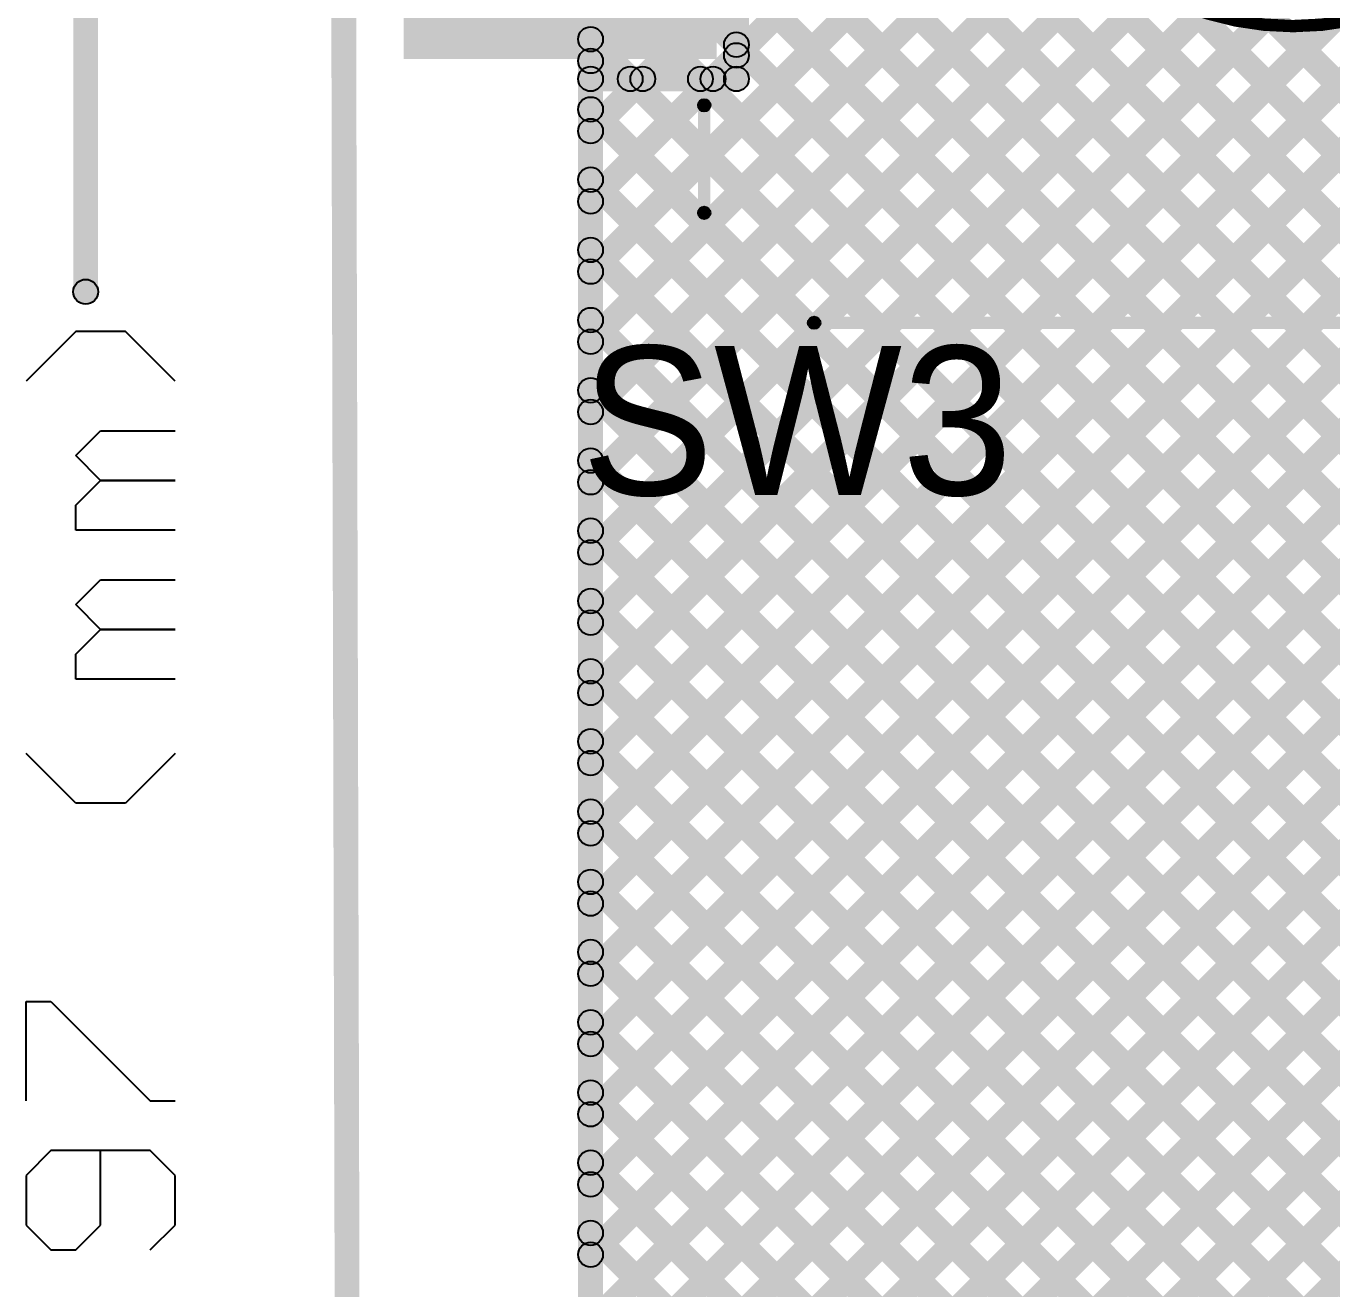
# Model space of a CAD drawing. Header units: millimetres. Extents: x -0.22 to 4.11, y -0.25 to 2.01.
# Drawn here: x -0.217 to 0.309, y 0.747 to 1.256 of the extents above; entities that cross this region are included whole.
import ezdxf

# ---------------------------------------------------------------- set-up
doc = ezdxf.new("R2010")
doc.units = ezdxf.units.MM
doc.header["$MEASUREMENT"] = 0
for name, color, linetype in [('BottomLayer', 5, 'Continuous'), ('Mechanical1', 6, 'Continuous'), ('Mechanical2', 216, 'Continuous'), ('TopLayer', 1, 'Continuous'), ('TopOverlay', 2, 'Continuous'), ('TopPaste', 8, 'Continuous'), ('TopSolder', 216, 'Continuous')]:
    doc.layers.add(name, color=color, linetype=linetype)

# ---------------------------------------------------------------- blocks, each defined once
blk = doc.blocks.new('TS_1103S_C_C_2')
at = {"layer": 'TopLayer'}
blk.add_hatch(color=1, dxfattribs=at).paths.add_polyline_path([(0.23622, 0.12795), (0.35433, 0.12795), (0.35433, 0.0689), (0.23622, 0.0689)])
at = {"layer": 'TopOverlay'}
for points in [[(0.19291, 0.24069), (0.19291, 0.23569), (-0.19291, 0.23569), (-0.19291, 0.24069)], [(0.23897, 0.19567), (0.23544, 0.19213), (0.19115, 0.23642), (0.19468, 0.23996)], [(0.2347, 0.1939), (0.2397, 0.1939), (0.2397, 0.15059), (0.2347, 0.15059)]]:
    blk.add_hatch(color=2, dxfattribs=at).paths.add_polyline_path(points)
h = blk.add_hatch(color=2, dxfattribs=at)
edge = h.paths.add_edge_path()
edge.add_arc((0.19291, 0.23819), 0.0025, 0, 360)
h = blk.add_hatch(color=2, dxfattribs=at)
edge = h.paths.add_edge_path()
edge.add_arc((0.19291, 0.23819), 0.0025, 0, 360)
h = blk.add_hatch(color=2, dxfattribs=at)
edge = h.paths.add_edge_path()
edge.add_arc((0.2372, 0.1939), 0.0025, 0, 360)
h = blk.add_hatch(color=2, dxfattribs=at)
edge = h.paths.add_edge_path()
edge.add_arc((0.2372, 0.1939), 0.0025, 0, 360)
h = blk.add_hatch(color=2, dxfattribs=at)
edge = h.paths.add_edge_path()
edge.add_arc((0.2372, 0.15059), 0.0025, 0, 360)
at = {"layer": 'TopPaste'}
blk.add_hatch(color=8, dxfattribs=at).paths.add_polyline_path([(0.23622, 0.12795), (0.35433, 0.12795), (0.35433, 0.0689), (0.23622, 0.0689)])
at = {"layer": 'TopSolder'}
blk.add_hatch(color=216, dxfattribs=at).paths.add_polyline_path([(0.23222, 0.13195), (0.35833, 0.13195), (0.35833, 0.0649), (0.23222, 0.0649)])
at = {"layer": 'TopOverlay', "const_width": 0.005}
blk.add_lwpolyline([(0.1187, 0, 1), (-0.1187, 0, 1)], format="xyb", close=True, dxfattribs=at)
at = {"layer": 'TopOverlay'}
for centre in [(0.19291, 0.23819), (0.19291, 0.23819), (0.2372, 0.1939), (0.2372, 0.1939), (0.2372, 0.15059)]:
    blk.add_circle(centre, 0.0025, dxfattribs=at)

msp = doc.modelspace()

# ---------------------------------------------------------------- hatches: boundary and pattern name
at = {"layer": 'BottomLayer'}
for points in [[(0.01407, 1.23845), (0.007, 1.24552), (0.51024, 1.74876), (0.51731, 1.74169)], [(0.01407, 1.23845), (0.007, 1.24552), (0.51024, 1.74876), (0.51731, 1.74169)], [(0.01407, 1.21017), (0.007, 1.21724), (0.53851, 1.74875), (0.54558, 1.74168)], [(0.01407, 1.21017), (0.007, 1.21724), (0.53851, 1.74875), (0.54558, 1.74168)], [(0.01407, 1.18188), (0.007, 1.18895), (0.56678, 1.74873), (0.57385, 1.74166)], [(0.01407, 1.18188), (0.007, 1.18895), (0.56678, 1.74873), (0.57385, 1.74166)], [(0.01407, 1.1536), (0.007, 1.16067), (0.59505, 1.74872), (0.60212, 1.74165)], [(0.01407, 1.1536), (0.007, 1.16067), (0.59505, 1.74872), (0.60212, 1.74165)], [(0.01407, 1.12531), (0.007, 1.13239), (0.62332, 1.7487), (0.63039, 1.74163)], [(0.01407, 1.12531), (0.007, 1.13239), (0.62332, 1.7487), (0.63039, 1.74163)], [(0.01407, 1.09703), (0.007, 1.1041), (0.65159, 1.74869), (0.65866, 1.74162)], [(0.01407, 1.09703), (0.007, 1.1041), (0.65159, 1.74869), (0.65866, 1.74162)], [(0.01407, 1.06875), (0.007, 1.07582), (0.67986, 1.74868), (0.68693, 1.7416)], [(0.01407, 1.06875), (0.007, 1.07582), (0.67986, 1.74868), (0.68693, 1.7416)], [(0.01407, 1.04046), (0.007, 1.04753), (0.70812, 1.74866), (0.7152, 1.74159)], [(0.01407, 1.04046), (0.007, 1.04753), (0.70812, 1.74866), (0.7152, 1.74159)], [(0.01407, 1.01218), (0.007, 1.01925), (0.73639, 1.74865), (0.74347, 1.74157)], [(0.01407, 1.01218), (0.007, 1.01925), (0.73639, 1.74865), (0.74347, 1.74157)], [(0.01407, 0.98389), (0.007, 0.99096), (0.76466, 1.74863), (0.77174, 1.74156)], [(0.01407, 0.98389), (0.007, 0.99096), (0.76466, 1.74863), (0.77174, 1.74156)], [(0.01553, 0.08636), (0.00553, 0.08636), (0.00553, 1.67653), (0.01553, 1.67653)], [(0.01553, 0.08636), (0.00553, 0.08636), (0.00553, 1.67653), (0.01553, 1.67653)], [(0.007, 1.53004), (0.01407, 1.53711), (0.51197, 1.0392), (0.5049, 1.03213)], [(0.007, 1.53004), (0.01407, 1.53711), (0.51197, 1.0392), (0.5049, 1.03213)], [(0.007, 1.50175), (0.01407, 1.50882), (0.51197, 1.01092), (0.5049, 1.00385)], [(0.007, 1.50175), (0.01407, 1.50882), (0.51197, 1.01092), (0.5049, 1.00385)], [(0.007, 1.47347), (0.01407, 1.48054), (0.51197, 0.98263), (0.5049, 0.97556)], [(0.007, 1.47347), (0.01407, 1.48054), (0.51197, 0.98263), (0.5049, 0.97556)], [(0.01407, 0.95561), (0.007, 0.96268), (0.505, 1.46068), (0.51207, 1.45361)], [(0.01407, 0.95561), (0.007, 0.96268), (0.505, 1.46068), (0.51207, 1.45361)], [(0.007, 1.44518), (0.01407, 1.45225), (0.51197, 0.95435), (0.5049, 0.94728)], [(0.007, 1.44518), (0.01407, 1.45225), (0.51197, 0.95435), (0.5049, 0.94728)], [(0.01407, 0.92732), (0.007, 0.9344), (0.505, 1.4324), (0.51207, 1.42532)], [(0.01407, 0.92732), (0.007, 0.9344), (0.505, 1.4324), (0.51207, 1.42532)], [(0.007, 1.4169), (0.01407, 1.42397), (0.51197, 0.92606), (0.5049, 0.91899)], [(0.007, 1.4169), (0.01407, 1.42397), (0.51197, 0.92606), (0.5049, 0.91899)], [(0.01407, 0.89904), (0.007, 0.90611), (0.5049, 1.40402), (0.51197, 1.39695)], [(0.01407, 0.89904), (0.007, 0.90611), (0.5049, 1.40402), (0.51197, 1.39695)], [(0.007, 1.38861), (0.01407, 1.39569), (0.51197, 0.89778), (0.5049, 0.89071)], [(0.007, 1.38861), (0.01407, 1.39569), (0.51197, 0.89778), (0.5049, 0.89071)], [(0.01407, 0.87076), (0.007, 0.87783), (0.5049, 1.37573), (0.51197, 1.36866)], [(0.01407, 0.87076), (0.007, 0.87783), (0.5049, 1.37573), (0.51197, 1.36866)], [(0.007, 1.36033), (0.01407, 1.3674), (0.51197, 0.8695), (0.5049, 0.86243)], [(0.007, 1.36033), (0.01407, 1.3674), (0.51197, 0.8695), (0.5049, 0.86243)], [(0.01407, 0.84247), (0.007, 0.84954), (0.5049, 1.34745), (0.51197, 1.34038)], [(0.01407, 0.84247), (0.007, 0.84954), (0.5049, 1.34745), (0.51197, 1.34038)], [(0.007, 1.33205), (0.01407, 1.33912), (0.51197, 0.84121), (0.5049, 0.83414)], [(0.007, 1.33205), (0.01407, 1.33912), (0.51197, 0.84121), (0.5049, 0.83414)], [(0.01407, 0.81419), (0.007, 0.82126), (0.5049, 1.31916), (0.51197, 1.31209)], [(0.01407, 0.81419), (0.007, 0.82126), (0.5049, 1.31916), (0.51197, 1.31209)], [(0.007, 1.30376), (0.01407, 1.31083), (0.51197, 0.81293), (0.5049, 0.80586)], [(0.007, 1.30376), (0.01407, 1.31083), (0.51197, 0.81293), (0.5049, 0.80586)], [(0.01407, 0.7859), (0.007, 0.79297), (0.5049, 1.29088), (0.51197, 1.28381)], [(0.01407, 0.7859), (0.007, 0.79297), (0.5049, 1.29088), (0.51197, 1.28381)], [(0.007, 1.27548), (0.01407, 1.28255), (0.51197, 0.78464), (0.5049, 0.77757)], [(0.007, 1.27548), (0.01407, 1.28255), (0.51197, 0.78464), (0.5049, 0.77757)], [(0.01407, 0.75762), (0.007, 0.76469), (0.5049, 1.2626), (0.51197, 1.25552)], [(0.01407, 0.75762), (0.007, 0.76469), (0.5049, 1.2626), (0.51197, 1.25552)], [(0.007, 1.24719), (0.01407, 1.25426), (0.51197, 0.75636), (0.5049, 0.74929)], [(0.007, 1.24719), (0.01407, 1.25426), (0.51197, 0.75636), (0.5049, 0.74929)], [(0.01407, 0.72933), (0.007, 0.73641), (0.5049, 1.23431), (0.51197, 1.22724)], [(0.01407, 0.72933), (0.007, 0.73641), (0.5049, 1.23431), (0.51197, 1.22724)], [(0.007, 1.21891), (0.01407, 1.22598), (0.51197, 0.72807), (0.5049, 0.721)], [(0.007, 1.21891), (0.01407, 1.22598), (0.51197, 0.72807), (0.5049, 0.721)], [(0.01407, 0.70105), (0.007, 0.70812), (0.5049, 1.20603), (0.51197, 1.19896)], [(0.01407, 0.70105), (0.007, 0.70812), (0.5049, 1.20603), (0.51197, 1.19896)], [(0.007, 1.19062), (0.01407, 1.1977), (0.51197, 0.69979), (0.5049, 0.69272)], [(0.007, 1.19062), (0.01407, 1.1977), (0.51197, 0.69979), (0.5049, 0.69272)], [(0.01407, 0.67277), (0.007, 0.67984), (0.5049, 1.17774), (0.51197, 1.17067)], [(0.01407, 0.67277), (0.007, 0.67984), (0.5049, 1.17774), (0.51197, 1.17067)], [(0.007, 1.16234), (0.01407, 1.16941), (0.51197, 0.67151), (0.5049, 0.66444)], [(0.007, 1.16234), (0.01407, 1.16941), (0.51197, 0.67151), (0.5049, 0.66444)], [(0.01407, 0.64448), (0.007, 0.65155), (0.5049, 1.14946), (0.51197, 1.14239)], [(0.01407, 0.64448), (0.007, 0.65155), (0.5049, 1.14946), (0.51197, 1.14239)], [(0.007, 1.13406), (0.01407, 1.14113), (0.51197, 0.64322), (0.5049, 0.63615)], [(0.007, 1.13406), (0.01407, 1.14113), (0.51197, 0.64322), (0.5049, 0.63615)], [(0.01407, 0.6162), (0.007, 0.62327), (0.5049, 1.12117), (0.51197, 1.1141)], [(0.01407, 0.6162), (0.007, 0.62327), (0.5049, 1.12117), (0.51197, 1.1141)], [(0.007, 1.10577), (0.01407, 1.11284), (0.51197, 0.61494), (0.5049, 0.60787)], [(0.007, 1.10577), (0.01407, 1.11284), (0.51197, 0.61494), (0.5049, 0.60787)], [(0.01407, 0.58791), (0.007, 0.59498), (0.5049, 1.09289), (0.51197, 1.08582)], [(0.01407, 0.58791), (0.007, 0.59498), (0.5049, 1.09289), (0.51197, 1.08582)], [(0.007, 1.07749), (0.01407, 1.08456), (0.51197, 0.58665), (0.5049, 0.57958)], [(0.007, 1.07749), (0.01407, 1.08456), (0.51197, 0.58665), (0.5049, 0.57958)], [(0.01407, 0.55963), (0.007, 0.5667), (0.5049, 1.06461), (0.51197, 1.05753)], [(0.01407, 0.55963), (0.007, 0.5667), (0.5049, 1.06461), (0.51197, 1.05753)], [(0.007, 1.0492), (0.01407, 1.05627), (0.51197, 0.55837), (0.5049, 0.5513)], [(0.007, 1.0492), (0.01407, 1.05627), (0.51197, 0.55837), (0.5049, 0.5513)], [(0.01407, 0.53134), (0.007, 0.53842), (0.5049, 1.03632), (0.51197, 1.02925)], [(0.01407, 0.53134), (0.007, 0.53842), (0.5049, 1.03632), (0.51197, 1.02925)], [(0.007, 1.02092), (0.01407, 1.02799), (0.51197, 0.53008), (0.5049, 0.52301)], [(0.007, 1.02092), (0.01407, 1.02799), (0.51197, 0.53008), (0.5049, 0.52301)], [(0.01407, 0.50306), (0.007, 0.51013), (0.5049, 1.00804), (0.51197, 1.00097)], [(0.01407, 0.50306), (0.007, 0.51013), (0.5049, 1.00804), (0.51197, 1.00097)], [(0.007, 0.99263), (0.01407, 0.99971), (0.51197, 0.5018), (0.5049, 0.49473)], [(0.007, 0.99263), (0.01407, 0.99971), (0.51197, 0.5018), (0.5049, 0.49473)], [(0.01407, 0.47478), (0.007, 0.48185), (0.5049, 0.97975), (0.51197, 0.97268)], [(0.01407, 0.47478), (0.007, 0.48185), (0.5049, 0.97975), (0.51197, 0.97268)], [(0.007, 0.96435), (0.01407, 0.97142), (0.51197, 0.47352), (0.5049, 0.46644)], [(0.007, 0.96435), (0.01407, 0.97142), (0.51197, 0.47352), (0.5049, 0.46644)], [(0.01407, 0.44649), (0.007, 0.45356), (0.5049, 0.95147), (0.51197, 0.9444)], [(0.01407, 0.44649), (0.007, 0.45356), (0.5049, 0.95147), (0.51197, 0.9444)], [(0.007, 0.93607), (0.01407, 0.94314), (0.93968, 0.01753), (0.93261, 0.01046)], [(0.007, 0.93607), (0.01407, 0.94314), (0.93968, 0.01753), (0.93261, 0.01046)], [(0.007, 0.90778), (0.01407, 0.91485), (0.91139, 0.01753), (0.90432, 0.01046)], [(0.007, 0.90778), (0.01407, 0.91485), (0.91139, 0.01753), (0.90432, 0.01046)], [(0.007, 0.8795), (0.01407, 0.88657), (0.88311, 0.01753), (0.87604, 0.01046)], [(0.007, 0.8795), (0.01407, 0.88657), (0.88311, 0.01753), (0.87604, 0.01046)], [(0.007, 0.85121), (0.01407, 0.85828), (0.85482, 0.01753), (0.84775, 0.01046)], [(0.007, 0.85121), (0.01407, 0.85828), (0.85482, 0.01753), (0.84775, 0.01046)], [(0.007, 0.82293), (0.01407, 0.83), (0.82654, 0.01753), (0.81947, 0.01046)], [(0.007, 0.82293), (0.01407, 0.83), (0.82654, 0.01753), (0.81947, 0.01046)], [(0.007, 0.79464), (0.01407, 0.80172), (0.79825, 0.01753), (0.79118, 0.01046)], [(0.007, 0.79464), (0.01407, 0.80172), (0.79825, 0.01753), (0.79118, 0.01046)], [(0.007, 0.76636), (0.01407, 0.77343), (0.76997, 0.01753), (0.7629, 0.01046)], [(0.007, 0.76636), (0.01407, 0.77343), (0.76997, 0.01753), (0.7629, 0.01046)]]:
    msp.add_hatch(color=5, dxfattribs=at).paths.add_polyline_path(points)
h = msp.add_hatch(color=5, dxfattribs=at)
edge = h.paths.add_edge_path()
edge.add_arc((0.01053, 1.25073), 0.005, 0, 360)
h = msp.add_hatch(color=5, dxfattribs=at)
edge = h.paths.add_edge_path()
edge.add_arc((0.01053, 1.25073), 0.005, 0, 360)
h = msp.add_hatch(color=5, dxfattribs=at)
edge = h.paths.add_edge_path()
edge.add_arc((0.01053, 1.24199), 0.005, 0, 360)
h = msp.add_hatch(color=5, dxfattribs=at)
edge = h.paths.add_edge_path()
edge.add_arc((0.01053, 1.24199), 0.005, 0, 360)
h = msp.add_hatch(color=5, dxfattribs=at)
edge = h.paths.add_edge_path()
edge.add_arc((0.01053, 1.22244), 0.005, 0, 360)
h = msp.add_hatch(color=5, dxfattribs=at)
edge = h.paths.add_edge_path()
edge.add_arc((0.01053, 1.22244), 0.005, 0, 360)
h = msp.add_hatch(color=5, dxfattribs=at)
edge = h.paths.add_edge_path()
edge.add_arc((0.01053, 1.2137), 0.005, 0, 360)
h = msp.add_hatch(color=5, dxfattribs=at)
edge = h.paths.add_edge_path()
edge.add_arc((0.01053, 1.2137), 0.005, 0, 360)
h = msp.add_hatch(color=5, dxfattribs=at)
edge = h.paths.add_edge_path()
edge.add_arc((0.01053, 1.19416), 0.005, 0, 360)
h = msp.add_hatch(color=5, dxfattribs=at)
edge = h.paths.add_edge_path()
edge.add_arc((0.01053, 1.19416), 0.005, 0, 360)
h = msp.add_hatch(color=5, dxfattribs=at)
edge = h.paths.add_edge_path()
edge.add_arc((0.01053, 1.18542), 0.005, 0, 360)
h = msp.add_hatch(color=5, dxfattribs=at)
edge = h.paths.add_edge_path()
edge.add_arc((0.01053, 1.18542), 0.005, 0, 360)
h = msp.add_hatch(color=5, dxfattribs=at)
edge = h.paths.add_edge_path()
edge.add_arc((0.01053, 1.16588), 0.005, 0, 360)
h = msp.add_hatch(color=5, dxfattribs=at)
edge = h.paths.add_edge_path()
edge.add_arc((0.01053, 1.16588), 0.005, 0, 360)
h = msp.add_hatch(color=5, dxfattribs=at)
edge = h.paths.add_edge_path()
edge.add_arc((0.01053, 1.15713), 0.005, 0, 360)
h = msp.add_hatch(color=5, dxfattribs=at)
edge = h.paths.add_edge_path()
edge.add_arc((0.01053, 1.15713), 0.005, 0, 360)
h = msp.add_hatch(color=5, dxfattribs=at)
edge = h.paths.add_edge_path()
edge.add_arc((0.01053, 1.13759), 0.005, 0, 360)
h = msp.add_hatch(color=5, dxfattribs=at)
edge = h.paths.add_edge_path()
edge.add_arc((0.01053, 1.13759), 0.005, 0, 360)
h = msp.add_hatch(color=5, dxfattribs=at)
edge = h.paths.add_edge_path()
edge.add_arc((0.01053, 1.12885), 0.005, 0, 360)
h = msp.add_hatch(color=5, dxfattribs=at)
edge = h.paths.add_edge_path()
edge.add_arc((0.01053, 1.12885), 0.005, 0, 360)
h = msp.add_hatch(color=5, dxfattribs=at)
edge = h.paths.add_edge_path()
edge.add_arc((0.01053, 1.10931), 0.005, 0, 360)
h = msp.add_hatch(color=5, dxfattribs=at)
edge = h.paths.add_edge_path()
edge.add_arc((0.01053, 1.10931), 0.005, 0, 360)
h = msp.add_hatch(color=5, dxfattribs=at)
edge = h.paths.add_edge_path()
edge.add_arc((0.01053, 1.10057), 0.005, 0, 360)
h = msp.add_hatch(color=5, dxfattribs=at)
edge = h.paths.add_edge_path()
edge.add_arc((0.01053, 1.10057), 0.005, 0, 360)
h = msp.add_hatch(color=5, dxfattribs=at)
edge = h.paths.add_edge_path()
edge.add_arc((0.01053, 1.08102), 0.005, 0, 360)
h = msp.add_hatch(color=5, dxfattribs=at)
edge = h.paths.add_edge_path()
edge.add_arc((0.01053, 1.08102), 0.005, 0, 360)
h = msp.add_hatch(color=5, dxfattribs=at)
edge = h.paths.add_edge_path()
edge.add_arc((0.01053, 1.07228), 0.005, 0, 360)
h = msp.add_hatch(color=5, dxfattribs=at)
edge = h.paths.add_edge_path()
edge.add_arc((0.01053, 1.07228), 0.005, 0, 360)
h = msp.add_hatch(color=5, dxfattribs=at)
edge = h.paths.add_edge_path()
edge.add_arc((0.01053, 1.05274), 0.005, 0, 360)
h = msp.add_hatch(color=5, dxfattribs=at)
edge = h.paths.add_edge_path()
edge.add_arc((0.01053, 1.05274), 0.005, 0, 360)
h = msp.add_hatch(color=5, dxfattribs=at)
edge = h.paths.add_edge_path()
edge.add_arc((0.01053, 1.044), 0.005, 0, 360)
h = msp.add_hatch(color=5, dxfattribs=at)
edge = h.paths.add_edge_path()
edge.add_arc((0.01053, 1.044), 0.005, 0, 360)
h = msp.add_hatch(color=5, dxfattribs=at)
edge = h.paths.add_edge_path()
edge.add_arc((0.01053, 1.02445), 0.005, 0, 360)
h = msp.add_hatch(color=5, dxfattribs=at)
edge = h.paths.add_edge_path()
edge.add_arc((0.01053, 1.02445), 0.005, 0, 360)
h = msp.add_hatch(color=5, dxfattribs=at)
edge = h.paths.add_edge_path()
edge.add_arc((0.01053, 1.01571), 0.005, 0, 360)
h = msp.add_hatch(color=5, dxfattribs=at)
edge = h.paths.add_edge_path()
edge.add_arc((0.01053, 1.01571), 0.005, 0, 360)
h = msp.add_hatch(color=5, dxfattribs=at)
edge = h.paths.add_edge_path()
edge.add_arc((0.01053, 0.99617), 0.005, 0, 360)
h = msp.add_hatch(color=5, dxfattribs=at)
edge = h.paths.add_edge_path()
edge.add_arc((0.01053, 0.99617), 0.005, 0, 360)
h = msp.add_hatch(color=5, dxfattribs=at)
edge = h.paths.add_edge_path()
edge.add_arc((0.01053, 0.98743), 0.005, 0, 360)
h = msp.add_hatch(color=5, dxfattribs=at)
edge = h.paths.add_edge_path()
edge.add_arc((0.01053, 0.98743), 0.005, 0, 360)
h = msp.add_hatch(color=5, dxfattribs=at)
edge = h.paths.add_edge_path()
edge.add_arc((0.01053, 0.96789), 0.005, 0, 360)
h = msp.add_hatch(color=5, dxfattribs=at)
edge = h.paths.add_edge_path()
edge.add_arc((0.01053, 0.96789), 0.005, 0, 360)
h = msp.add_hatch(color=5, dxfattribs=at)
edge = h.paths.add_edge_path()
edge.add_arc((0.01053, 0.95914), 0.005, 0, 360)
h = msp.add_hatch(color=5, dxfattribs=at)
edge = h.paths.add_edge_path()
edge.add_arc((0.01053, 0.95914), 0.005, 0, 360)
h = msp.add_hatch(color=5, dxfattribs=at)
edge = h.paths.add_edge_path()
edge.add_arc((0.01053, 0.9396), 0.005, 0, 360)
h = msp.add_hatch(color=5, dxfattribs=at)
edge = h.paths.add_edge_path()
edge.add_arc((0.01053, 0.9396), 0.005, 0, 360)
h = msp.add_hatch(color=5, dxfattribs=at)
edge = h.paths.add_edge_path()
edge.add_arc((0.01053, 0.93086), 0.005, 0, 360)
h = msp.add_hatch(color=5, dxfattribs=at)
edge = h.paths.add_edge_path()
edge.add_arc((0.01053, 0.93086), 0.005, 0, 360)
h = msp.add_hatch(color=5, dxfattribs=at)
edge = h.paths.add_edge_path()
edge.add_arc((0.01053, 0.91132), 0.005, 0, 360)
h = msp.add_hatch(color=5, dxfattribs=at)
edge = h.paths.add_edge_path()
edge.add_arc((0.01053, 0.91132), 0.005, 0, 360)
h = msp.add_hatch(color=5, dxfattribs=at)
edge = h.paths.add_edge_path()
edge.add_arc((0.01053, 0.90258), 0.005, 0, 360)
h = msp.add_hatch(color=5, dxfattribs=at)
edge = h.paths.add_edge_path()
edge.add_arc((0.01053, 0.90258), 0.005, 0, 360)
h = msp.add_hatch(color=5, dxfattribs=at)
edge = h.paths.add_edge_path()
edge.add_arc((0.01053, 0.88303), 0.005, 0, 360)
h = msp.add_hatch(color=5, dxfattribs=at)
edge = h.paths.add_edge_path()
edge.add_arc((0.01053, 0.88303), 0.005, 0, 360)
h = msp.add_hatch(color=5, dxfattribs=at)
edge = h.paths.add_edge_path()
edge.add_arc((0.01053, 0.87429), 0.005, 0, 360)
h = msp.add_hatch(color=5, dxfattribs=at)
edge = h.paths.add_edge_path()
edge.add_arc((0.01053, 0.87429), 0.005, 0, 360)
h = msp.add_hatch(color=5, dxfattribs=at)
edge = h.paths.add_edge_path()
edge.add_arc((0.01053, 0.85475), 0.005, 0, 360)
h = msp.add_hatch(color=5, dxfattribs=at)
edge = h.paths.add_edge_path()
edge.add_arc((0.01053, 0.85475), 0.005, 0, 360)
h = msp.add_hatch(color=5, dxfattribs=at)
edge = h.paths.add_edge_path()
edge.add_arc((0.01053, 0.84601), 0.005, 0, 360)
h = msp.add_hatch(color=5, dxfattribs=at)
edge = h.paths.add_edge_path()
edge.add_arc((0.01053, 0.84601), 0.005, 0, 360)
h = msp.add_hatch(color=5, dxfattribs=at)
edge = h.paths.add_edge_path()
edge.add_arc((0.01053, 0.82646), 0.005, 0, 360)
h = msp.add_hatch(color=5, dxfattribs=at)
edge = h.paths.add_edge_path()
edge.add_arc((0.01053, 0.82646), 0.005, 0, 360)
h = msp.add_hatch(color=5, dxfattribs=at)
edge = h.paths.add_edge_path()
edge.add_arc((0.01053, 0.81772), 0.005, 0, 360)
h = msp.add_hatch(color=5, dxfattribs=at)
edge = h.paths.add_edge_path()
edge.add_arc((0.01053, 0.81772), 0.005, 0, 360)
h = msp.add_hatch(color=5, dxfattribs=at)
edge = h.paths.add_edge_path()
edge.add_arc((0.01053, 0.79818), 0.005, 0, 360)
h = msp.add_hatch(color=5, dxfattribs=at)
edge = h.paths.add_edge_path()
edge.add_arc((0.01053, 0.79818), 0.005, 0, 360)
h = msp.add_hatch(color=5, dxfattribs=at)
edge = h.paths.add_edge_path()
edge.add_arc((0.01053, 0.78944), 0.005, 0, 360)
h = msp.add_hatch(color=5, dxfattribs=at)
edge = h.paths.add_edge_path()
edge.add_arc((0.01053, 0.78944), 0.005, 0, 360)
h = msp.add_hatch(color=5, dxfattribs=at)
edge = h.paths.add_edge_path()
edge.add_arc((0.01053, 0.7699), 0.005, 0, 360)
h = msp.add_hatch(color=5, dxfattribs=at)
edge = h.paths.add_edge_path()
edge.add_arc((0.01053, 0.7699), 0.005, 0, 360)
h = msp.add_hatch(color=5, dxfattribs=at)
edge = h.paths.add_edge_path()
edge.add_arc((0.01053, 0.76115), 0.005, 0, 360)
h = msp.add_hatch(color=5, dxfattribs=at)
edge = h.paths.add_edge_path()
edge.add_arc((0.01053, 0.76115), 0.005, 0, 360)
at = {"layer": 'Mechanical1'}
msp.add_hatch(color=6, dxfattribs=at).paths.add_polyline_path([(-0.18785, 1.14898), (-0.19785, 1.14898), (-0.19785, 1.84313), (-0.18785, 1.84313)])
h = msp.add_hatch(color=6, dxfattribs=at)
edge = h.paths.add_edge_path()
edge.add_arc((-0.19285, 1.14898), 0.005, 0, 360)
at = {"layer": 'Mechanical2'}
msp.add_hatch(color=216, dxfattribs=at).paths.add_polyline_path([(-0.0954, 1.84311), (-0.0854, 1.84314), (-0.08039, -0.08499), (-0.09039, -0.08501)])
at = {"layer": 'TopLayer'}
for points in [[(0.01407, 1.1536), (0.007, 1.16067), (0.59505, 1.74872), (0.60212, 1.74165)], [(0.01407, 1.1536), (0.007, 1.16067), (0.59505, 1.74872), (0.60212, 1.74165)], [(0.01407, 1.12531), (0.007, 1.13239), (0.62332, 1.7487), (0.63039, 1.74163)], [(0.01407, 1.12531), (0.007, 1.13239), (0.62332, 1.7487), (0.63039, 1.74163)], [(0.01407, 1.09703), (0.007, 1.1041), (0.65159, 1.74869), (0.65866, 1.74162)], [(0.01407, 1.09703), (0.007, 1.1041), (0.65159, 1.74869), (0.65866, 1.74162)], [(0.01407, 1.06875), (0.007, 1.07582), (0.67986, 1.74868), (0.68693, 1.7416)], [(0.01407, 1.06875), (0.007, 1.07582), (0.67986, 1.74868), (0.68693, 1.7416)], [(0.01407, 1.04046), (0.007, 1.04753), (0.70812, 1.74866), (0.7152, 1.74159)], [(0.01407, 1.04046), (0.007, 1.04753), (0.70812, 1.74866), (0.7152, 1.74159)], [(0.01407, 1.01218), (0.007, 1.01925), (0.73639, 1.74865), (0.74347, 1.74157)], [(0.01407, 1.01218), (0.007, 1.01925), (0.73639, 1.74865), (0.74347, 1.74157)], [(0.07285, 1.24066), (0.06578, 1.24773), (0.56678, 1.74873), (0.57385, 1.74166)], [(0.07285, 1.24066), (0.06578, 1.24773), (0.56678, 1.74873), (0.57385, 1.74166)], [(0.01407, 0.98389), (0.007, 0.99096), (0.51422, 1.49818), (0.52129, 1.49111)], [(0.01407, 0.98389), (0.007, 0.99096), (0.51422, 1.49818), (0.52129, 1.49111)], [(0.06578, 1.47126), (0.07285, 1.47833), (0.81507, 0.73611), (0.808, 0.72904)], [(0.06578, 1.47126), (0.07285, 1.47833), (0.81507, 0.73611), (0.808, 0.72904)], [(0.01407, 0.95561), (0.007, 0.96268), (0.51422, 1.4699), (0.52129, 1.46283)], [(0.01407, 0.95561), (0.007, 0.96268), (0.51422, 1.4699), (0.52129, 1.46283)], [(0.06578, 1.44297), (0.07285, 1.45004), (0.81507, 0.70782), (0.808, 0.70075)], [(0.06578, 1.44297), (0.07285, 1.45004), (0.81507, 0.70782), (0.808, 0.70075)], [(0.01407, 0.92732), (0.007, 0.9344), (0.51422, 1.44162), (0.52129, 1.43454)], [(0.01407, 0.92732), (0.007, 0.9344), (0.51422, 1.44162), (0.52129, 1.43454)], [(0.01407, 0.81419), (0.007, 0.82126), (0.62087, 1.43514), (0.62795, 1.42806)], [(0.01407, 0.84247), (0.007, 0.84954), (0.59259, 1.43514), (0.59966, 1.42806)], [(0.01407, 0.89904), (0.007, 0.90611), (0.53602, 1.43514), (0.54309, 1.42806)], [(0.01407, 0.87076), (0.007, 0.87783), (0.56431, 1.43514), (0.57138, 1.42806)], [(0.01407, 0.81419), (0.007, 0.82126), (0.62087, 1.43514), (0.62795, 1.42806)], [(0.01407, 0.84247), (0.007, 0.84954), (0.59259, 1.43514), (0.59966, 1.42806)], [(0.01407, 0.89904), (0.007, 0.90611), (0.53602, 1.43514), (0.54309, 1.42806)], [(0.01407, 0.87076), (0.007, 0.87783), (0.56431, 1.43514), (0.57138, 1.42806)], [(0.02412, 1.42806), (0.03119, 1.43514), (0.81507, 0.65125), (0.808, 0.64418)], [(0.02412, 1.42806), (0.03119, 1.43514), (0.81507, 0.65125), (0.808, 0.64418)], [(0.0524, 1.42806), (0.05947, 1.43514), (0.81507, 0.67954), (0.808, 0.67247)], [(0.0524, 1.42806), (0.05947, 1.43514), (0.81507, 0.67954), (0.808, 0.67247)], [(0.007, 1.4169), (0.01407, 1.42397), (0.81507, 0.62297), (0.808, 0.6159)], [(0.007, 1.4169), (0.01407, 1.42397), (0.81507, 0.62297), (0.808, 0.6159)], [(0.007, 1.38861), (0.01407, 1.39569), (0.81507, 0.59469), (0.808, 0.58761)], [(0.007, 1.38861), (0.01407, 1.39569), (0.81507, 0.59469), (0.808, 0.58761)], [(0.07431, 1.23475), (0.06431, 1.23475), (0.06431, 1.3178), (0.07431, 1.3178)], [(0.07431, 1.23475), (0.06431, 1.23475), (0.06431, 1.3178), (0.07431, 1.3178)], [(0.06578, 1.30155), (0.07285, 1.30862), (0.81507, 0.5664), (0.808, 0.55933)], [(0.06578, 1.30155), (0.07285, 1.30862), (0.81507, 0.5664), (0.808, 0.55933)], [(0.01407, 0.7859), (0.007, 0.79297), (0.51422, 1.30019), (0.52129, 1.29312)], [(0.01407, 0.7859), (0.007, 0.79297), (0.51422, 1.30019), (0.52129, 1.29312)], [(0.06578, 1.27327), (0.07285, 1.28034), (0.81507, 0.53812), (0.808, 0.53105)], [(0.06578, 1.27327), (0.07285, 1.28034), (0.81507, 0.53812), (0.808, 0.53105)], [(0.01407, 0.75762), (0.007, 0.76469), (0.51422, 1.27191), (0.52129, 1.26484)], [(0.01407, 0.75762), (0.007, 0.76469), (0.51422, 1.27191), (0.52129, 1.26484)], [(0.06578, 1.24498), (0.07285, 1.25205), (0.81507, 0.50983), (0.808, 0.50276)], [(0.06578, 1.24498), (0.07285, 1.25205), (0.81507, 0.50983), (0.808, 0.50276)], [(0.01407, 0.55963), (0.007, 0.5667), (0.68811, 1.24781), (0.69518, 1.24074)], [(0.01407, 0.53134), (0.007, 0.53842), (0.71639, 1.24781), (0.72347, 1.24074)], [(0.01407, 0.55963), (0.007, 0.5667), (0.68811, 1.24781), (0.69518, 1.24074)], [(0.01407, 0.53134), (0.007, 0.53842), (0.71639, 1.24781), (0.72347, 1.24074)], [(0.02055, 0.50954), (0.01348, 0.51662), (0.74468, 1.24781), (0.75175, 1.24074)], [(0.02055, 0.50954), (0.01348, 0.51662), (0.74468, 1.24781), (0.75175, 1.24074)], [(0.04884, 0.50954), (0.04177, 0.51662), (0.77296, 1.24781), (0.78003, 1.24074)], [(0.04884, 0.50954), (0.04177, 0.51662), (0.77296, 1.24781), (0.78003, 1.24074)], [(0.01407, 0.72933), (0.007, 0.73641), (0.51422, 1.24363), (0.52129, 1.23655)], [(0.01407, 0.72933), (0.007, 0.73641), (0.51422, 1.24363), (0.52129, 1.23655)], [(0.01407, 1.21017), (0.007, 1.21724), (0.02804, 1.23828), (0.03511, 1.23121)], [(0.01407, 1.18188), (0.007, 1.18895), (0.05633, 1.23828), (0.0634, 1.23121)], [(0.01407, 0.58791), (0.007, 0.59498), (0.6503, 1.23828), (0.65737, 1.23121)], [(0.01407, 0.6162), (0.007, 0.62327), (0.62201, 1.23828), (0.62908, 1.23121)], [(0.01407, 0.64448), (0.007, 0.65155), (0.59373, 1.23828), (0.6008, 1.23121)], [(0.01407, 0.70105), (0.007, 0.70812), (0.53716, 1.23828), (0.54423, 1.23121)], [(0.01407, 0.67277), (0.007, 0.67984), (0.56545, 1.23828), (0.57252, 1.23121)], [(0.01407, 1.21017), (0.007, 1.21724), (0.02804, 1.23828), (0.03511, 1.23121)], [(0.01407, 1.18188), (0.007, 1.18895), (0.05633, 1.23828), (0.0634, 1.23121)], [(0.01407, 0.58791), (0.007, 0.59498), (0.6503, 1.23828), (0.65737, 1.23121)], [(0.01407, 0.6162), (0.007, 0.62327), (0.62201, 1.23828), (0.62908, 1.23121)], [(0.01407, 0.64448), (0.007, 0.65155), (0.59373, 1.23828), (0.6008, 1.23121)], [(0.01407, 0.70105), (0.007, 0.70812), (0.53716, 1.23828), (0.54423, 1.23121)], [(0.01407, 0.67277), (0.007, 0.67984), (0.56545, 1.23828), (0.57252, 1.23121)], [(0.01053, 1.22975), (0.01053, 1.23975), (0.06931, 1.23975), (0.06931, 1.22975)], [(0.01053, 1.22975), (0.01053, 1.23975), (0.06931, 1.23975), (0.06931, 1.22975)], [(0.02298, 1.23121), (0.03005, 1.23828), (0.81507, 0.45326), (0.808, 0.44619)], [(0.02298, 1.23121), (0.03005, 1.23828), (0.81507, 0.45326), (0.808, 0.44619)], [(0.05126, 1.23121), (0.05833, 1.23828), (0.81507, 0.48155), (0.808, 0.47448)], [(0.05126, 1.23121), (0.05833, 1.23828), (0.81507, 0.48155), (0.808, 0.47448)], [(0.01553, 0.51308), (0.00553, 0.51308), (0.00553, 1.23475), (0.01553, 1.23475)], [(0.01553, 0.51308), (0.00553, 0.51308), (0.00553, 1.23475), (0.01553, 1.23475)], [(0.07285, 0.50527), (0.06578, 0.51234), (0.78838, 1.23495), (0.79546, 1.22788)], [(0.07285, 0.50527), (0.06578, 0.51234), (0.78838, 1.23495), (0.79546, 1.22788)], [(0.007, 1.21891), (0.01407, 1.22598), (0.81507, 0.42498), (0.808, 0.41791)], [(0.007, 1.21891), (0.01407, 1.22598), (0.81507, 0.42498), (0.808, 0.41791)], [(0.007, 1.19062), (0.01407, 1.1977), (0.81507, 0.3967), (0.808, 0.38962)], [(0.007, 1.19062), (0.01407, 1.1977), (0.81507, 0.3967), (0.808, 0.38962)], [(0.007, 1.16234), (0.01407, 1.16941), (0.6846, 0.49888), (0.67752, 0.49181)], [(0.007, 1.16234), (0.01407, 1.16941), (0.6846, 0.49888), (0.67752, 0.49181)], [(0.007, 1.13406), (0.01407, 1.14113), (0.63858, 0.51662), (0.63151, 0.50954)], [(0.007, 1.13406), (0.01407, 1.14113), (0.63858, 0.51662), (0.63151, 0.50954)], [(0.007, 1.10577), (0.01407, 1.11284), (0.6103, 0.51662), (0.60322, 0.50954)], [(0.007, 1.10577), (0.01407, 1.11284), (0.6103, 0.51662), (0.60322, 0.50954)], [(0.007, 1.07749), (0.01407, 1.08456), (0.58201, 0.51662), (0.57494, 0.50954)], [(0.007, 1.07749), (0.01407, 1.08456), (0.58201, 0.51662), (0.57494, 0.50954)], [(0.007, 1.0492), (0.01407, 1.05627), (0.55373, 0.51662), (0.54666, 0.50954)], [(0.007, 1.0492), (0.01407, 1.05627), (0.55373, 0.51662), (0.54666, 0.50954)], [(0.007, 1.02092), (0.01407, 1.02799), (0.52544, 0.51662), (0.51837, 0.50954)], [(0.007, 1.02092), (0.01407, 1.02799), (0.52544, 0.51662), (0.51837, 0.50954)], [(0.007, 0.99263), (0.01407, 0.99971), (0.52129, 0.49249), (0.51422, 0.48541)], [(0.007, 0.99263), (0.01407, 0.99971), (0.52129, 0.49249), (0.51422, 0.48541)], [(0.007, 0.96435), (0.01407, 0.97142), (0.52129, 0.4642), (0.51422, 0.45713)], [(0.007, 0.96435), (0.01407, 0.97142), (0.52129, 0.4642), (0.51422, 0.45713)], [(0.007, 0.93607), (0.01407, 0.94314), (0.52129, 0.43592), (0.51422, 0.42885)], [(0.007, 0.93607), (0.01407, 0.94314), (0.52129, 0.43592), (0.51422, 0.42885)], [(0.007, 0.90778), (0.01407, 0.91485), (0.60916, 0.31977), (0.60208, 0.31269)], [(0.007, 0.90778), (0.01407, 0.91485), (0.60916, 0.31977), (0.60208, 0.31269)], [(0.007, 0.8795), (0.01407, 0.88657), (0.58087, 0.31977), (0.5738, 0.31269)], [(0.007, 0.8795), (0.01407, 0.88657), (0.58087, 0.31977), (0.5738, 0.31269)], [(0.007, 0.85121), (0.01407, 0.85828), (0.55259, 0.31977), (0.54552, 0.31269)], [(0.007, 0.85121), (0.01407, 0.85828), (0.55259, 0.31977), (0.54552, 0.31269)], [(0.007, 0.82293), (0.01407, 0.83), (0.5243, 0.31977), (0.51723, 0.31269)], [(0.007, 0.82293), (0.01407, 0.83), (0.5243, 0.31977), (0.51723, 0.31269)], [(0.007, 0.79464), (0.01407, 0.80172), (0.52129, 0.2945), (0.51422, 0.28742)], [(0.007, 0.79464), (0.01407, 0.80172), (0.52129, 0.2945), (0.51422, 0.28742)], [(0.007, 0.76636), (0.01407, 0.77343), (0.52129, 0.26621), (0.51422, 0.25914)], [(0.007, 0.76636), (0.01407, 0.77343), (0.52129, 0.26621), (0.51422, 0.25914)]]:
    msp.add_hatch(color=1, dxfattribs=at).paths.add_polyline_path(points)
h = msp.add_hatch(color=1, dxfattribs=at)
edge = h.paths.add_edge_path()
edge.add_arc((0.06931, 1.24852), 0.005, 0, 360)
h = msp.add_hatch(color=1, dxfattribs=at)
edge = h.paths.add_edge_path()
edge.add_arc((0.06931, 1.24852), 0.005, 0, 360)
h = msp.add_hatch(color=1, dxfattribs=at)
edge = h.paths.add_edge_path()
edge.add_arc((0.06931, 1.2442), 0.005, 0, 360)
h = msp.add_hatch(color=1, dxfattribs=at)
edge = h.paths.add_edge_path()
edge.add_arc((0.06931, 1.2442), 0.005, 0, 360)
h = msp.add_hatch(color=1, dxfattribs=at)
edge = h.paths.add_edge_path()
edge.add_arc((0.01053, 1.23475), 0.005, 0, 360)
h = msp.add_hatch(color=1, dxfattribs=at)
edge = h.paths.add_edge_path()
edge.add_arc((0.01053, 1.23475), 0.005, 0, 360)
h = msp.add_hatch(color=1, dxfattribs=at)
edge = h.paths.add_edge_path()
edge.add_arc((0.01053, 1.23475), 0.005, 0, 360)
h = msp.add_hatch(color=1, dxfattribs=at)
edge = h.paths.add_edge_path()
edge.add_arc((0.01053, 1.23475), 0.005, 0, 360)
h = msp.add_hatch(color=1, dxfattribs=at)
edge = h.paths.add_edge_path()
edge.add_arc((0.02651, 1.23475), 0.005, 0, 360)
h = msp.add_hatch(color=1, dxfattribs=at)
edge = h.paths.add_edge_path()
edge.add_arc((0.02651, 1.23475), 0.005, 0, 360)
h = msp.add_hatch(color=1, dxfattribs=at)
edge = h.paths.add_edge_path()
edge.add_arc((0.03158, 1.23475), 0.005, 0, 360)
h = msp.add_hatch(color=1, dxfattribs=at)
edge = h.paths.add_edge_path()
edge.add_arc((0.03158, 1.23475), 0.005, 0, 360)
h = msp.add_hatch(color=1, dxfattribs=at)
edge = h.paths.add_edge_path()
edge.add_arc((0.0548, 1.23475), 0.005, 0, 360)
h = msp.add_hatch(color=1, dxfattribs=at)
edge = h.paths.add_edge_path()
edge.add_arc((0.0548, 1.23475), 0.005, 0, 360)
h = msp.add_hatch(color=1, dxfattribs=at)
edge = h.paths.add_edge_path()
edge.add_arc((0.05986, 1.23475), 0.005, 0, 360)
h = msp.add_hatch(color=1, dxfattribs=at)
edge = h.paths.add_edge_path()
edge.add_arc((0.05986, 1.23475), 0.005, 0, 360)
h = msp.add_hatch(color=1, dxfattribs=at)
edge = h.paths.add_edge_path()
edge.add_arc((0.06931, 1.23475), 0.005, 0, 360)
h = msp.add_hatch(color=1, dxfattribs=at)
edge = h.paths.add_edge_path()
edge.add_arc((0.06931, 1.23475), 0.005, 0, 360)
h = msp.add_hatch(color=1, dxfattribs=at)
edge = h.paths.add_edge_path()
edge.add_arc((0.06931, 1.23475), 0.005, 0, 360)
h = msp.add_hatch(color=1, dxfattribs=at)
edge = h.paths.add_edge_path()
edge.add_arc((0.06931, 1.23475), 0.005, 0, 360)
h = msp.add_hatch(color=1, dxfattribs=at)
edge = h.paths.add_edge_path()
edge.add_arc((0.01053, 1.22244), 0.005, 0, 360)
h = msp.add_hatch(color=1, dxfattribs=at)
edge = h.paths.add_edge_path()
edge.add_arc((0.01053, 1.22244), 0.005, 0, 360)
h = msp.add_hatch(color=1, dxfattribs=at)
edge = h.paths.add_edge_path()
edge.add_arc((0.01053, 1.2137), 0.005, 0, 360)
h = msp.add_hatch(color=1, dxfattribs=at)
edge = h.paths.add_edge_path()
edge.add_arc((0.01053, 1.2137), 0.005, 0, 360)
h = msp.add_hatch(color=1, dxfattribs=at)
edge = h.paths.add_edge_path()
edge.add_arc((0.01053, 1.19416), 0.005, 0, 360)
h = msp.add_hatch(color=1, dxfattribs=at)
edge = h.paths.add_edge_path()
edge.add_arc((0.01053, 1.19416), 0.005, 0, 360)
h = msp.add_hatch(color=1, dxfattribs=at)
edge = h.paths.add_edge_path()
edge.add_arc((0.01053, 1.18542), 0.005, 0, 360)
h = msp.add_hatch(color=1, dxfattribs=at)
edge = h.paths.add_edge_path()
edge.add_arc((0.01053, 1.18542), 0.005, 0, 360)
h = msp.add_hatch(color=1, dxfattribs=at)
edge = h.paths.add_edge_path()
edge.add_arc((0.01053, 1.16588), 0.005, 0, 360)
h = msp.add_hatch(color=1, dxfattribs=at)
edge = h.paths.add_edge_path()
edge.add_arc((0.01053, 1.16588), 0.005, 0, 360)
h = msp.add_hatch(color=1, dxfattribs=at)
edge = h.paths.add_edge_path()
edge.add_arc((0.01053, 1.15713), 0.005, 0, 360)
h = msp.add_hatch(color=1, dxfattribs=at)
edge = h.paths.add_edge_path()
edge.add_arc((0.01053, 1.15713), 0.005, 0, 360)
h = msp.add_hatch(color=1, dxfattribs=at)
edge = h.paths.add_edge_path()
edge.add_arc((0.01053, 1.13759), 0.005, 0, 360)
h = msp.add_hatch(color=1, dxfattribs=at)
edge = h.paths.add_edge_path()
edge.add_arc((0.01053, 1.13759), 0.005, 0, 360)
h = msp.add_hatch(color=1, dxfattribs=at)
edge = h.paths.add_edge_path()
edge.add_arc((0.01053, 1.12885), 0.005, 0, 360)
h = msp.add_hatch(color=1, dxfattribs=at)
edge = h.paths.add_edge_path()
edge.add_arc((0.01053, 1.12885), 0.005, 0, 360)
h = msp.add_hatch(color=1, dxfattribs=at)
edge = h.paths.add_edge_path()
edge.add_arc((0.01053, 1.10931), 0.005, 0, 360)
h = msp.add_hatch(color=1, dxfattribs=at)
edge = h.paths.add_edge_path()
edge.add_arc((0.01053, 1.10931), 0.005, 0, 360)
h = msp.add_hatch(color=1, dxfattribs=at)
edge = h.paths.add_edge_path()
edge.add_arc((0.01053, 1.10057), 0.005, 0, 360)
h = msp.add_hatch(color=1, dxfattribs=at)
edge = h.paths.add_edge_path()
edge.add_arc((0.01053, 1.10057), 0.005, 0, 360)
h = msp.add_hatch(color=1, dxfattribs=at)
edge = h.paths.add_edge_path()
edge.add_arc((0.01053, 1.08102), 0.005, 0, 360)
h = msp.add_hatch(color=1, dxfattribs=at)
edge = h.paths.add_edge_path()
edge.add_arc((0.01053, 1.08102), 0.005, 0, 360)
h = msp.add_hatch(color=1, dxfattribs=at)
edge = h.paths.add_edge_path()
edge.add_arc((0.01053, 1.07228), 0.005, 0, 360)
h = msp.add_hatch(color=1, dxfattribs=at)
edge = h.paths.add_edge_path()
edge.add_arc((0.01053, 1.07228), 0.005, 0, 360)
h = msp.add_hatch(color=1, dxfattribs=at)
edge = h.paths.add_edge_path()
edge.add_arc((0.01053, 1.05274), 0.005, 0, 360)
h = msp.add_hatch(color=1, dxfattribs=at)
edge = h.paths.add_edge_path()
edge.add_arc((0.01053, 1.05274), 0.005, 0, 360)
h = msp.add_hatch(color=1, dxfattribs=at)
edge = h.paths.add_edge_path()
edge.add_arc((0.01053, 1.044), 0.005, 0, 360)
h = msp.add_hatch(color=1, dxfattribs=at)
edge = h.paths.add_edge_path()
edge.add_arc((0.01053, 1.044), 0.005, 0, 360)
h = msp.add_hatch(color=1, dxfattribs=at)
edge = h.paths.add_edge_path()
edge.add_arc((0.01053, 1.02445), 0.005, 0, 360)
h = msp.add_hatch(color=1, dxfattribs=at)
edge = h.paths.add_edge_path()
edge.add_arc((0.01053, 1.02445), 0.005, 0, 360)
h = msp.add_hatch(color=1, dxfattribs=at)
edge = h.paths.add_edge_path()
edge.add_arc((0.01053, 1.01571), 0.005, 0, 360)
h = msp.add_hatch(color=1, dxfattribs=at)
edge = h.paths.add_edge_path()
edge.add_arc((0.01053, 1.01571), 0.005, 0, 360)
h = msp.add_hatch(color=1, dxfattribs=at)
edge = h.paths.add_edge_path()
edge.add_arc((0.01053, 0.99617), 0.005, 0, 360)
h = msp.add_hatch(color=1, dxfattribs=at)
edge = h.paths.add_edge_path()
edge.add_arc((0.01053, 0.99617), 0.005, 0, 360)
h = msp.add_hatch(color=1, dxfattribs=at)
edge = h.paths.add_edge_path()
edge.add_arc((0.01053, 0.98743), 0.005, 0, 360)
h = msp.add_hatch(color=1, dxfattribs=at)
edge = h.paths.add_edge_path()
edge.add_arc((0.01053, 0.98743), 0.005, 0, 360)
h = msp.add_hatch(color=1, dxfattribs=at)
edge = h.paths.add_edge_path()
edge.add_arc((0.01053, 0.96789), 0.005, 0, 360)
h = msp.add_hatch(color=1, dxfattribs=at)
edge = h.paths.add_edge_path()
edge.add_arc((0.01053, 0.96789), 0.005, 0, 360)
h = msp.add_hatch(color=1, dxfattribs=at)
edge = h.paths.add_edge_path()
edge.add_arc((0.01053, 0.95914), 0.005, 0, 360)
h = msp.add_hatch(color=1, dxfattribs=at)
edge = h.paths.add_edge_path()
edge.add_arc((0.01053, 0.95914), 0.005, 0, 360)
h = msp.add_hatch(color=1, dxfattribs=at)
edge = h.paths.add_edge_path()
edge.add_arc((0.01053, 0.9396), 0.005, 0, 360)
h = msp.add_hatch(color=1, dxfattribs=at)
edge = h.paths.add_edge_path()
edge.add_arc((0.01053, 0.9396), 0.005, 0, 360)
h = msp.add_hatch(color=1, dxfattribs=at)
edge = h.paths.add_edge_path()
edge.add_arc((0.01053, 0.93086), 0.005, 0, 360)
h = msp.add_hatch(color=1, dxfattribs=at)
edge = h.paths.add_edge_path()
edge.add_arc((0.01053, 0.93086), 0.005, 0, 360)
h = msp.add_hatch(color=1, dxfattribs=at)
edge = h.paths.add_edge_path()
edge.add_arc((0.01053, 0.91132), 0.005, 0, 360)
h = msp.add_hatch(color=1, dxfattribs=at)
edge = h.paths.add_edge_path()
edge.add_arc((0.01053, 0.91132), 0.005, 0, 360)
h = msp.add_hatch(color=1, dxfattribs=at)
edge = h.paths.add_edge_path()
edge.add_arc((0.01053, 0.90258), 0.005, 0, 360)
h = msp.add_hatch(color=1, dxfattribs=at)
edge = h.paths.add_edge_path()
edge.add_arc((0.01053, 0.90258), 0.005, 0, 360)
h = msp.add_hatch(color=1, dxfattribs=at)
edge = h.paths.add_edge_path()
edge.add_arc((0.01053, 0.88303), 0.005, 0, 360)
h = msp.add_hatch(color=1, dxfattribs=at)
edge = h.paths.add_edge_path()
edge.add_arc((0.01053, 0.88303), 0.005, 0, 360)
h = msp.add_hatch(color=1, dxfattribs=at)
edge = h.paths.add_edge_path()
edge.add_arc((0.01053, 0.87429), 0.005, 0, 360)
h = msp.add_hatch(color=1, dxfattribs=at)
edge = h.paths.add_edge_path()
edge.add_arc((0.01053, 0.87429), 0.005, 0, 360)
h = msp.add_hatch(color=1, dxfattribs=at)
edge = h.paths.add_edge_path()
edge.add_arc((0.01053, 0.85475), 0.005, 0, 360)
h = msp.add_hatch(color=1, dxfattribs=at)
edge = h.paths.add_edge_path()
edge.add_arc((0.01053, 0.85475), 0.005, 0, 360)
h = msp.add_hatch(color=1, dxfattribs=at)
edge = h.paths.add_edge_path()
edge.add_arc((0.01053, 0.84601), 0.005, 0, 360)
h = msp.add_hatch(color=1, dxfattribs=at)
edge = h.paths.add_edge_path()
edge.add_arc((0.01053, 0.84601), 0.005, 0, 360)
h = msp.add_hatch(color=1, dxfattribs=at)
edge = h.paths.add_edge_path()
edge.add_arc((0.01053, 0.82646), 0.005, 0, 360)
h = msp.add_hatch(color=1, dxfattribs=at)
edge = h.paths.add_edge_path()
edge.add_arc((0.01053, 0.82646), 0.005, 0, 360)
h = msp.add_hatch(color=1, dxfattribs=at)
edge = h.paths.add_edge_path()
edge.add_arc((0.01053, 0.81772), 0.005, 0, 360)
h = msp.add_hatch(color=1, dxfattribs=at)
edge = h.paths.add_edge_path()
edge.add_arc((0.01053, 0.81772), 0.005, 0, 360)
h = msp.add_hatch(color=1, dxfattribs=at)
edge = h.paths.add_edge_path()
edge.add_arc((0.01053, 0.79818), 0.005, 0, 360)
h = msp.add_hatch(color=1, dxfattribs=at)
edge = h.paths.add_edge_path()
edge.add_arc((0.01053, 0.79818), 0.005, 0, 360)
h = msp.add_hatch(color=1, dxfattribs=at)
edge = h.paths.add_edge_path()
edge.add_arc((0.01053, 0.78944), 0.005, 0, 360)
h = msp.add_hatch(color=1, dxfattribs=at)
edge = h.paths.add_edge_path()
edge.add_arc((0.01053, 0.78944), 0.005, 0, 360)
h = msp.add_hatch(color=1, dxfattribs=at)
edge = h.paths.add_edge_path()
edge.add_arc((0.01053, 0.7699), 0.005, 0, 360)
h = msp.add_hatch(color=1, dxfattribs=at)
edge = h.paths.add_edge_path()
edge.add_arc((0.01053, 0.7699), 0.005, 0, 360)
h = msp.add_hatch(color=1, dxfattribs=at)
edge = h.paths.add_edge_path()
edge.add_arc((0.01053, 0.76115), 0.005, 0, 360)
h = msp.add_hatch(color=1, dxfattribs=at)
edge = h.paths.add_edge_path()
edge.add_arc((0.01053, 0.76115), 0.005, 0, 360)

# ---------------------------------------------------------------- linework, layer by layer
at = {"layer": 'BottomLayer'}
for centre in [(0.01053, 1.25073), (0.01053, 1.25073), (0.01053, 1.24199), (0.01053, 1.24199), (0.01053, 1.22244), (0.01053, 1.22244), (0.01053, 1.2137), (0.01053, 1.2137), (0.01053, 1.19416), (0.01053, 1.19416), (0.01053, 1.18542), (0.01053, 1.18542), (0.01053, 1.16588), (0.01053, 1.16588), (0.01053, 1.15713), (0.01053, 1.15713), (0.01053, 1.13759), (0.01053, 1.13759), (0.01053, 1.12885), (0.01053, 1.12885), (0.01053, 1.10931), (0.01053, 1.10931), (0.01053, 1.10057), (0.01053, 1.10057), (0.01053, 1.08102), (0.01053, 1.08102), (0.01053, 1.07228), (0.01053, 1.07228), (0.01053, 1.05274), (0.01053, 1.05274), (0.01053, 1.044), (0.01053, 1.044), (0.01053, 1.02445), (0.01053, 1.02445), (0.01053, 1.01571), (0.01053, 1.01571), (0.01053, 0.99617), (0.01053, 0.99617), (0.01053, 0.98743), (0.01053, 0.98743), (0.01053, 0.96789), (0.01053, 0.96789), (0.01053, 0.95914), (0.01053, 0.95914), (0.01053, 0.9396), (0.01053, 0.9396), (0.01053, 0.93086), (0.01053, 0.93086), (0.01053, 0.91132), (0.01053, 0.91132), (0.01053, 0.90258), (0.01053, 0.90258), (0.01053, 0.88303), (0.01053, 0.88303), (0.01053, 0.87429), (0.01053, 0.87429), (0.01053, 0.85475), (0.01053, 0.85475), (0.01053, 0.84601), (0.01053, 0.84601), (0.01053, 0.82646), (0.01053, 0.82646), (0.01053, 0.81772), (0.01053, 0.81772), (0.01053, 0.79818), (0.01053, 0.79818), (0.01053, 0.78944), (0.01053, 0.78944), (0.01053, 0.7699), (0.01053, 0.7699), (0.01053, 0.76115), (0.01053, 0.76115)]:
    msp.add_circle(centre, 0.005, dxfattribs=at)
at = {"layer": 'Mechanical1'}
for p, q in [((-0.19684, 1.13298), (-0.21684, 1.11298)), ((-0.17685, 1.13298), (-0.19684, 1.13298)), ((-0.15686, 1.11298), (-0.17685, 1.13298)), ((-0.19684, 1.08299), (-0.18685, 1.09299)), ((-0.18685, 1.09299), (-0.15686, 1.09299)), ((-0.18685, 1.073), (-0.19684, 1.08299)), ((-0.19684, 1.063), (-0.18685, 1.073)), ((-0.18685, 1.073), (-0.15686, 1.073)), ((-0.15686, 1.073), (-0.18685, 1.073)), ((-0.19684, 1.053), (-0.19684, 1.063)), ((-0.15686, 1.053), (-0.19684, 1.053)), ((-0.19684, 1.02301), (-0.18685, 1.03301)), ((-0.18685, 1.03301), (-0.15686, 1.03301)), ((-0.18685, 1.01302), (-0.19684, 1.02301)), ((-0.19684, 1.00302), (-0.18685, 1.01302)), ((-0.18685, 1.01302), (-0.15686, 1.01302)), ((-0.15686, 1.01302), (-0.18685, 1.01302)), ((-0.19684, 0.99302), (-0.19684, 1.00302)), ((-0.15686, 0.99302), (-0.19684, 0.99302)), ((-0.19684, 0.94304), (-0.21684, 0.96303)), ((-0.15686, 0.96303), (-0.17685, 0.94304)), ((-0.17685, 0.94304), (-0.19684, 0.94304)), ((-0.21684, 0.82308), (-0.21684, 0.86306)), ((-0.21684, 0.86306), (-0.20684, 0.86306)), ((-0.20684, 0.86306), (-0.16685, 0.82308)), ((-0.16685, 0.82308), (-0.15686, 0.82308)), ((-0.20684, 0.80308), (-0.21684, 0.79309)), ((-0.16685, 0.80308), (-0.20684, 0.80308)), ((-0.18685, 0.77309), (-0.18685, 0.80308)), ((-0.15686, 0.79309), (-0.16685, 0.80308)), ((-0.21684, 0.79309), (-0.21684, 0.77309)), ((-0.15686, 0.77309), (-0.15686, 0.79309)), ((-0.21684, 0.77309), (-0.20684, 0.7631)), ((-0.19684, 0.7631), (-0.18685, 0.77309)), ((-0.16685, 0.7631), (-0.15686, 0.77309)), ((-0.20684, 0.7631), (-0.19684, 0.7631))]:
    msp.add_line(p, q, dxfattribs=at)
msp.add_circle((-0.19285, 1.14898), 0.005, dxfattribs=at)
at = {"layer": 'TopLayer'}
for centre in [(0.06931, 1.24852), (0.06931, 1.24852), (0.06931, 1.2442), (0.06931, 1.2442), (0.01053, 1.23475), (0.01053, 1.23475), (0.01053, 1.23475), (0.01053, 1.23475), (0.02651, 1.23475), (0.02651, 1.23475), (0.03158, 1.23475), (0.03158, 1.23475), (0.0548, 1.23475), (0.0548, 1.23475), (0.05986, 1.23475), (0.05986, 1.23475), (0.06931, 1.23475), (0.06931, 1.23475), (0.06931, 1.23475), (0.06931, 1.23475), (0.01053, 1.22244), (0.01053, 1.22244), (0.01053, 1.2137), (0.01053, 1.2137), (0.01053, 1.19416), (0.01053, 1.19416), (0.01053, 1.18542), (0.01053, 1.18542), (0.01053, 1.16588), (0.01053, 1.16588), (0.01053, 1.15713), (0.01053, 1.15713), (0.01053, 1.13759), (0.01053, 1.13759), (0.01053, 1.12885), (0.01053, 1.12885), (0.01053, 1.10931), (0.01053, 1.10931), (0.01053, 1.10057), (0.01053, 1.10057), (0.01053, 1.08102), (0.01053, 1.08102), (0.01053, 1.07228), (0.01053, 1.07228), (0.01053, 1.05274), (0.01053, 1.05274), (0.01053, 1.044), (0.01053, 1.044), (0.01053, 1.02445), (0.01053, 1.02445), (0.01053, 1.01571), (0.01053, 1.01571), (0.01053, 0.99617), (0.01053, 0.99617), (0.01053, 0.98743), (0.01053, 0.98743), (0.01053, 0.96789), (0.01053, 0.96789), (0.01053, 0.95914), (0.01053, 0.95914), (0.01053, 0.9396), (0.01053, 0.9396), (0.01053, 0.93086), (0.01053, 0.93086), (0.01053, 0.91132), (0.01053, 0.91132), (0.01053, 0.90258), (0.01053, 0.90258), (0.01053, 0.88303), (0.01053, 0.88303), (0.01053, 0.87429), (0.01053, 0.87429), (0.01053, 0.85475), (0.01053, 0.85475), (0.01053, 0.84601), (0.01053, 0.84601), (0.01053, 0.82646), (0.01053, 0.82646), (0.01053, 0.81772), (0.01053, 0.81772), (0.01053, 0.79818), (0.01053, 0.79818), (0.01053, 0.78944), (0.01053, 0.78944), (0.01053, 0.7699), (0.01053, 0.7699), (0.01053, 0.76115), (0.01053, 0.76115)]:
    msp.add_circle(centre, 0.005, dxfattribs=at)

# ---------------------------------------------------------------- block references
at = {"rotation": 180}
msp.add_blockref('TS_1103S_C_C_2', (0.29353, 1.3747), dxfattribs=at)

# ---------------------------------------------------------------- texts
at = {"layer": 'TopOverlay'}
msp.add_text('SW3', height=0.06, dxfattribs=at).set_placement((0.00671, 1.06714))

doc.saveas('drawing.dxf')
